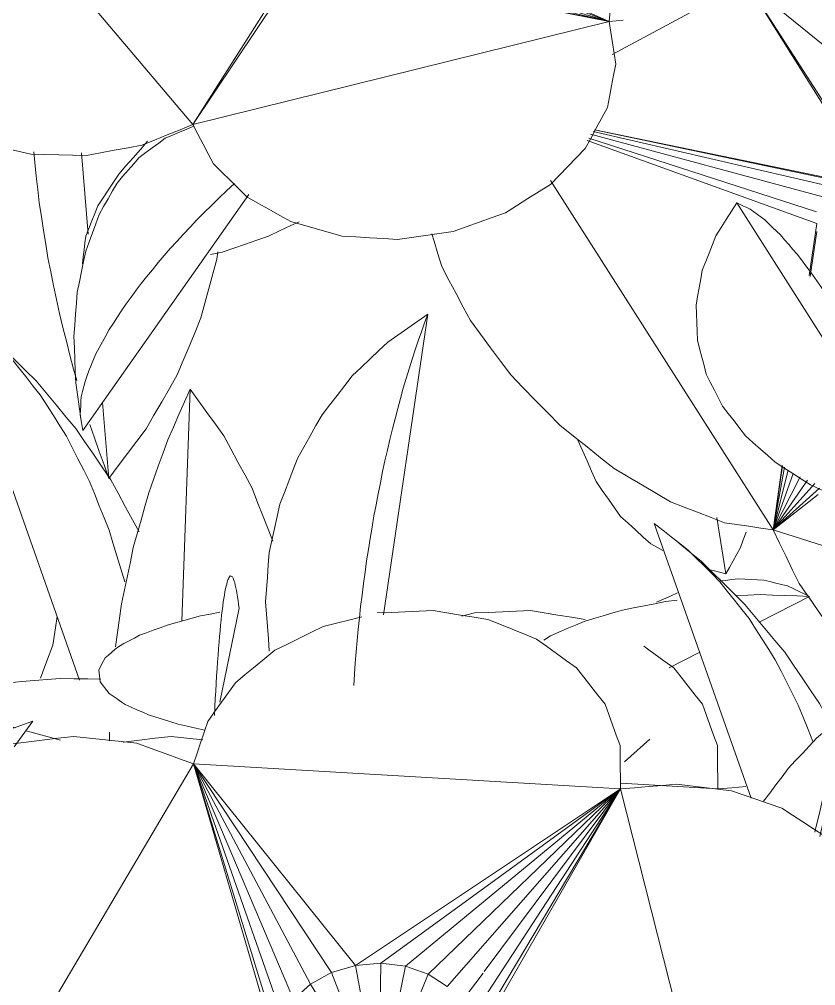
# Model space of a CAD drawing. Header units: metres. Extents: x 10.2 to 20.8, y -0.2 to 6.6.
# Drawn here: x 14.8641 to 14.933, y 1.983 to 2.0666 of the extents above; entities that cross this region are included whole.
import ezdxf

# ---------------------------------------------------------------- set-up
doc = ezdxf.new("R2010")
doc.units = ezdxf.units.M
doc.layers.add('Importações nas famílias', color=250, linetype='Continuous', lineweight=5)
doc.layers.add('Vegetação', color=7, linetype='Continuous', lineweight=5)

# ---------------------------------------------------------------- blocks, each defined once
blk = doc.blocks.new('Planta_pergolado_12200 - plantas pergolado_skp_Component_12-V2849-Corte 3')
at = {"layer": 'Importações nas famílias'}
blk.add_line((15.031156, 1.343389), (15.013418, 1.371262), dxfattribs=at)
at = {"layer": 'Importações nas famílias', "flags": 128}
for points in [[(15.013418, 1.371262), (15.012968, 1.37055), (15.012519, 1.369839), (15.01207, 1.369128), (15.011621, 1.368416)], [(15.014574, 1.370724), (15.014285, 1.370858), (15.013996, 1.370993), (15.013707, 1.371127), (15.013418, 1.371262)], [(15.015841, 1.369799), (15.015524, 1.37003), (15.015207, 1.370261), (15.01489, 1.370493), (15.014574, 1.370724)], [(15.017206, 1.368496), (15.016865, 1.368822), (15.016523, 1.369147), (15.016182, 1.369473), (15.015841, 1.369799)], [(15.011621, 1.368416), (15.011326, 1.367673), (15.01103, 1.366929), (15.010735, 1.366186), (15.010439, 1.365442)], [(15.018653, 1.36683), (15.018291, 1.367247), (15.017929, 1.367663), (15.017568, 1.36808), (15.017206, 1.368496)], [(15.020166, 1.36482), (15.019788, 1.365322), (15.01941, 1.365825), (15.019031, 1.366328), (15.018653, 1.36683)], [(15.010439, 1.365442), (15.010304, 1.364684), (15.01017, 1.363926), (15.010035, 1.363168), (15.0099, 1.36241)], [(15.021729, 1.362487), (15.021338, 1.36307), (15.020948, 1.363654), (15.020557, 1.364237), (15.020166, 1.36482)], [(15.0099, 1.36241), (15.009929, 1.361655), (15.009957, 1.3609), (15.009986, 1.360145), (15.010015, 1.35939)], [(15.023324, 1.359859), (15.022925, 1.360516), (15.022526, 1.361173), (15.022128, 1.36183), (15.021729, 1.362487)], [(15.024933, 1.356963), (15.02453, 1.357687), (15.024128, 1.358411), (15.023726, 1.359135), (15.023324, 1.359859)], [(15.010015, 1.35939), (15.010207, 1.358656), (15.010399, 1.357922), (15.010591, 1.357188), (15.010783, 1.356454)], [(15.010783, 1.356454), (15.011133, 1.355758), (15.011484, 1.355062), (15.011834, 1.354366), (15.012185, 1.35367)], [(15.026538, 1.353832), (15.026137, 1.354615), (15.025735, 1.355397), (15.025334, 1.35618), (15.024933, 1.356963)], [(15.012185, 1.35367), (15.012686, 1.353028), (15.013186, 1.352386), (15.013687, 1.351745), (15.014188, 1.351103)], [(15.028122, 1.350501), (15.027726, 1.351334), (15.02733, 1.352166), (15.026934, 1.352999), (15.026538, 1.353832)], [(15.014188, 1.351103), (15.014827, 1.350531), (15.015467, 1.349959), (15.016106, 1.349387), (15.016746, 1.348814)], [(15.029667, 1.347007), (15.029281, 1.34788), (15.028894, 1.348754), (15.028508, 1.349627), (15.028122, 1.350501)], [(15.016746, 1.348814), (15.017509, 1.348325), (15.018272, 1.347836), (15.019034, 1.347346), (15.019797, 1.346857)], [(15.019797, 1.346857), (15.020666, 1.346462), (15.021535, 1.346067), (15.022403, 1.345672), (15.023272, 1.345277)], [(15.031156, 1.343389), (15.030783, 1.344293), (15.030411, 1.345198), (15.030039, 1.346102), (15.029667, 1.347007)], [(15.023272, 1.345277), (15.024226, 1.344986), (15.02518, 1.344695), (15.026134, 1.344403), (15.027088, 1.344112)], [(15.027088, 1.344112), (15.028105, 1.343931), (15.029122, 1.34375), (15.030139, 1.34357), (15.031156, 1.343389)]]:
    blk.add_lwpolyline(points, dxfattribs=at)
blk = doc.blocks.new('Planta_pergolado_12200 - plantas pergolado_skp_Component_12-V2903-Corte 3')
at = {"layer": 'Importações nas famílias'}
blk.add_line((14.542808, 1.165162), (14.546644, 1.191217), dxfattribs=at)
at = {"layer": 'Importações nas famílias', "flags": 128}
for points in [[(14.546644, 1.191217), (14.545779, 1.190611), (14.544915, 1.190006), (14.544051, 1.1894), (14.543187, 1.188795)], [(14.545547, 1.188129), (14.545821, 1.188901), (14.546095, 1.189673), (14.54637, 1.190445), (14.546644, 1.191217)], [(14.543187, 1.188795), (14.542418, 1.188062), (14.54165, 1.187329), (14.540881, 1.186596), (14.540112, 1.185863)], [(14.544522, 1.1848), (14.544779, 1.185632), (14.545035, 1.186464), (14.545291, 1.187297), (14.545547, 1.188129)], [(14.540112, 1.185863), (14.539458, 1.18502), (14.538803, 1.184177), (14.538148, 1.183334), (14.537494, 1.182491)], [(14.54358, 1.181267), (14.543816, 1.18215), (14.544051, 1.183033), (14.544287, 1.183917), (14.544522, 1.1848)], [(14.537494, 1.182491), (14.536968, 1.181557), (14.536442, 1.180624), (14.535917, 1.17969), (14.535391, 1.178756)], [(14.54273, 1.177569), (14.542943, 1.178493), (14.543155, 1.179418), (14.543368, 1.180342), (14.54358, 1.181267)], [(14.535391, 1.178756), (14.535007, 1.177754), (14.534623, 1.176752), (14.534239, 1.17575), (14.533855, 1.174748)], [(14.541983, 1.173747), (14.54217, 1.174702), (14.542357, 1.175658), (14.542544, 1.176613), (14.54273, 1.177569)], [(14.533855, 1.174748), (14.533621, 1.1737), (14.533387, 1.172653), (14.533154, 1.171606), (14.53292, 1.170559)], [(14.541347, 1.169844), (14.541506, 1.17082), (14.541665, 1.171795), (14.541824, 1.172771), (14.541983, 1.173747)], [(14.53292, 1.170559), (14.532842, 1.169491), (14.532765, 1.168423), (14.532687, 1.167355), (14.532609, 1.166288)], [(14.540829, 1.165903), (14.540958, 1.166888), (14.541088, 1.167873), (14.541218, 1.168859), (14.541347, 1.169844)], [(14.532609, 1.166288), (14.53269, 1.165225), (14.53277, 1.164161), (14.53285, 1.163098), (14.53293, 1.162035)], [(14.540434, 1.161967), (14.540533, 1.162951), (14.540631, 1.163935), (14.54073, 1.164919), (14.540829, 1.165903)], [(14.540234, 1.159053), (14.540301, 1.160024), (14.540367, 1.160996), (14.540434, 1.161967)]]:
    blk.add_lwpolyline(points, dxfattribs=at)
blk = doc.blocks.new('Planta_pergolado_12200 - plantas pergolado_skp_Component_12-V2736-Corte 3')
at = {"layer": 'Importações nas famílias'}
for p, q in [((14.752685, 0.61727), (14.753376, 0.6179)), ((14.740256, 0.596526), (14.75464, 0.61696))]:
    blk.add_line(p, q, dxfattribs=at)
at = {"layer": 'Importações nas famílias', "flags": 128}
for points in [[(14.74986, 0.622863), (14.749269, 0.622613), (14.748643, 0.622348), (14.748017, 0.622084), (14.747391, 0.621819)], [(14.747391, 0.621819), (14.746831, 0.621405), (14.746272, 0.620991), (14.745712, 0.620576), (14.745152, 0.620162)], [(14.745152, 0.620162), (14.744672, 0.619607), (14.744192, 0.619053), (14.743711, 0.618499), (14.743231, 0.617944)], [(14.743231, 0.617944), (14.742841, 0.617262), (14.742452, 0.616581), (14.742062, 0.615899), (14.741672, 0.615218)], [(14.750134, 0.614753), (14.750772, 0.615382), (14.75141, 0.616011), (14.752047, 0.616641), (14.752685, 0.61727)], [(14.741672, 0.615218), (14.741382, 0.614425), (14.741092, 0.613632), (14.740802, 0.61284), (14.740512, 0.612047)], [(14.747819, 0.612264), (14.748398, 0.612887), (14.748976, 0.613509), (14.749555, 0.614131), (14.750134, 0.614753)], [(14.740512, 0.612047), (14.740329, 0.611162), (14.740146, 0.610277), (14.739962, 0.609391), (14.739779, 0.608506)], [(14.745767, 0.609833), (14.74628, 0.610441), (14.746793, 0.611049), (14.747306, 0.611657), (14.747819, 0.612264)], [(14.744001, 0.607486), (14.744442, 0.608073), (14.744884, 0.60866), (14.745325, 0.609246), (14.745767, 0.609833)], [(14.739779, 0.608506), (14.739706, 0.607549), (14.739634, 0.606592), (14.739561, 0.605635), (14.739489, 0.604678)], [(14.74254, 0.605249), (14.742905, 0.605808), (14.74327, 0.606367), (14.743636, 0.606927), (14.744001, 0.607486)], [(14.741401, 0.603147), (14.741686, 0.603672), (14.74197, 0.604198), (14.742255, 0.604723), (14.74254, 0.605249)], [(14.739489, 0.604678), (14.739529, 0.603672), (14.739569, 0.602666), (14.739609, 0.60166), (14.739649, 0.600653)], [(14.740596, 0.601202), (14.740797, 0.601688), (14.740998, 0.602174), (14.7412, 0.602661), (14.741401, 0.603147)], [(14.740134, 0.599438), (14.740249, 0.599879), (14.740365, 0.60032), (14.74048, 0.600761), (14.740596, 0.601202)], [(14.739649, 0.600653), (14.739801, 0.599621), (14.739953, 0.598589), (14.740104, 0.597558)], [(14.74002, 0.597874), (14.740049, 0.598265), (14.740077, 0.598656), (14.740105, 0.599047), (14.740134, 0.599438)], [(14.740256, 0.596526), (14.740197, 0.596863), (14.740138, 0.5972), (14.740079, 0.597537), (14.74002, 0.597874)]]:
    blk.add_lwpolyline(points, dxfattribs=at)
blk = doc.blocks.new('Planta_pergolado_12200 - plantas pergolado_skp_Component_17-V3383-Corte 3')
at = {"layer": 'Importações nas famílias'}
for p, q in [((14.859374, 2.080897), (14.8791, 2.057537)), ((14.896792, 2.073392), (14.91514, 2.06646)), ((14.8791, 2.057537), (14.888177, 2.071838)), ((14.89497, 2.072358), (14.91514, 2.06646)), ((14.901753, 2.072388), (14.91514, 2.06646)), ((14.88857, 2.071707), (14.8791, 2.057537)), ((14.91514, 2.06646), (14.88857, 2.071707)), ((14.91514, 2.06646), (14.890714, 2.071485)), ((14.892897, 2.071707), (14.91514, 2.06646)), ((14.915218, 2.067343), (14.91514, 2.06646)), ((14.8791, 2.057537), (14.91514, 2.06646)), ((14.91635, 2.066583), (14.91514, 2.06646))]:
    blk.add_line(p, q, dxfattribs=at)
at = {"layer": 'Importações nas famílias', "flags": 128}
for points in [[(14.91514, 2.06646), (14.915279, 2.065533), (14.915417, 2.064607), (14.915556, 2.06368), (14.915695, 2.062754)], [(14.915695, 2.062754), (14.915517, 2.061815), (14.915339, 2.060875), (14.915161, 2.059936), (14.914984, 2.058997)], [(14.914984, 2.058997), (14.914502, 2.058108), (14.914019, 2.05722), (14.913537, 2.056332), (14.913055, 2.055444)], [(14.8791, 2.057537), (14.877998, 2.057087), (14.876895, 2.056638), (14.875792, 2.056188), (14.87469, 2.055739)], [(14.880883, 2.054135), (14.880437, 2.054986), (14.879992, 2.055836), (14.879546, 2.056686), (14.8791, 2.057537)], [(14.86508, 2.054957), (14.863944, 2.055225), (14.862808, 2.055493), (14.861671, 2.05576), (14.860535, 2.056028)], [(14.87469, 2.055739), (14.873494, 2.055519), (14.872299, 2.055299), (14.871103, 2.055079), (14.869908, 2.054859)], [(14.913055, 2.055444), (14.912302, 2.054667), (14.911548, 2.053891), (14.910794, 2.053114), (14.910041, 2.052338)], [(14.869908, 2.054859), (14.868701, 2.054883), (14.867494, 2.054908), (14.866287, 2.054933), (14.86508, 2.054957)], [(14.883772, 2.051269), (14.88305, 2.051986), (14.882328, 2.052702), (14.881605, 2.053419), (14.880883, 2.054135)], [(14.910041, 2.052338), (14.909067, 2.051726), (14.908093, 2.051114), (14.90712, 2.050502), (14.906146, 2.04989)], [(14.887571, 2.049135), (14.886622, 2.049668), (14.885672, 2.050202), (14.884722, 2.050736), (14.883772, 2.051269)], [(14.906146, 2.04989), (14.905018, 2.049485), (14.903891, 2.049079), (14.902763, 2.048673), (14.901636, 2.048268)], [(14.892021, 2.047876), (14.890909, 2.048191), (14.889796, 2.048506), (14.888684, 2.04882), (14.887571, 2.049135)], [(14.896818, 2.047581), (14.895619, 2.047655), (14.89442, 2.047729), (14.89322, 2.047803), (14.892021, 2.047876)], [(14.901636, 2.048268), (14.900431, 2.048096), (14.899227, 2.047924), (14.898023, 2.047752), (14.896818, 2.047581)]]:
    blk.add_lwpolyline(points, dxfattribs=at)
blk = doc.blocks.new('Planta_pergolado_12200 - plantas pergolado_skp_Component_16-V3384-Corte 3')
for name, p in [('Planta_pergolado_12200 - plantas pergolado_skp_Component_17-V3383-Corte 3', (0, 0)), ('Planta_pergolado_12200 - plantas pergolado_skp_Component_12-V2736-Corte 3', (0.129319, 1.434523)), ('Planta_pergolado_12200 - plantas pergolado_skp_Component_12-V2849-Corte 3', (-0.087253, 0.679477)), ('Planta_pergolado_12200 - plantas pergolado_skp_Component_12-V2903-Corte 3', (0.352788, 0.849906))]:
    blk.add_blockref(name, p)
blk = doc.blocks.new('Planta_pergolado_12200 - plantas pergolado_skp_Component_12-V2868-Corte 3')
at = {"layer": 'Importações nas famílias'}
for p, q in [((15.039957, 1.064446), (15.037465, 1.053577)), ((15.037025, 1.053952), (15.037174, 1.054588)), ((15.032416, 1.031555), (15.031331, 1.026822)), ((15.032093, 1.030829), (15.032221, 1.031475))]:
    blk.add_line(p, q, dxfattribs=at)
at = {"layer": 'Importações nas famílias', "flags": 128}
for points in [[(15.039957, 1.064446), (15.039263, 1.063853), (15.038569, 1.063261), (15.037875, 1.062669), (15.037181, 1.062077)], [(15.039615, 1.063635), (15.0397, 1.063838), (15.039786, 1.06404), (15.039871, 1.064243), (15.039957, 1.064446)], [(15.039153, 1.062204), (15.039269, 1.062562), (15.039384, 1.06292), (15.0395, 1.063278), (15.039615, 1.063635)], [(15.037181, 1.062077), (15.036566, 1.061422), (15.03595, 1.060767), (15.035335, 1.060112), (15.034719, 1.059457)], [(15.038584, 1.060186), (15.038726, 1.06069), (15.038869, 1.061195), (15.039011, 1.0617), (15.039153, 1.062204)], [(15.037919, 1.057627), (15.038085, 1.058267), (15.038251, 1.058906), (15.038417, 1.059546), (15.038584, 1.060186)], [(15.034719, 1.059457), (15.034189, 1.058747), (15.033659, 1.058037), (15.033129, 1.057327), (15.032599, 1.056617)], [(15.037174, 1.054588), (15.03736, 1.055348), (15.037547, 1.056108), (15.037733, 1.056867), (15.037919, 1.057627)], [(15.029842, 1.030063), (15.030214, 1.029253), (15.030586, 1.028443), (15.030959, 1.027632), (15.031331, 1.026822)], [(15.031331, 1.026822), (15.031522, 1.027824), (15.031712, 1.028826), (15.031903, 1.029828), (15.032093, 1.030829)]]:
    blk.add_lwpolyline(points, dxfattribs=at)
blk = doc.blocks.new('Planta_pergolado_12200 - plantas pergolado_skp_Component_17-V3394-Corte 3')
at = {"layer": 'Importações nas famílias'}
for p, q in [((14.863431, 1.975519), (14.879169, 2.002166)), ((14.886843, 1.980233), (14.879169, 2.002166)), ((14.879169, 2.002166), (14.887821, 1.981784)), ((14.879169, 2.002166), (14.889273, 1.983105)), ((14.886406, 1.978558), (14.879169, 2.002166)), ((14.879169, 2.002166), (14.886539, 1.976872)), ((14.916114, 2.000009), (14.879169, 2.002166)), ((14.893179, 1.98472), (14.879169, 2.002166)), ((14.891101, 1.984107), (14.879169, 2.002166)), ((14.893179, 1.98472), (14.916114, 2.000009)), ((14.916114, 2.000009), (14.895365, 1.984903)), ((14.916114, 2.000009), (14.897512, 1.984644)), ((14.916114, 2.000009), (14.899473, 1.98396)), ((14.916114, 2.000009), (14.901113, 1.982898)), ((14.916114, 2.000009), (14.902321, 1.975968)), ((14.916114, 2.000009), (14.903017, 1.97995)), ((14.916114, 2.000009), (14.90315, 1.978264)), ((14.916114, 2.000009), (14.904321, 1.984207)), ((14.916114, 2.000009), (14.923208, 1.972029)), ((14.893179, 1.98472), (14.895365, 1.984903)), ((14.895218, 1.973557), (14.895365, 1.984903)), ((14.895365, 1.984903), (14.897512, 1.984644)), ((14.890733, 1.983905), (14.891101, 1.984107)), ((14.891101, 1.984107), (14.893179, 1.98472)), ((14.891101, 1.984107), (14.895218, 1.973557)), ((14.895218, 1.973557), (14.893179, 1.98472)), ((14.895218, 1.973557), (14.897512, 1.984644)), ((14.899473, 1.98396), (14.895218, 1.973557)), ((14.897512, 1.984644), (14.899473, 1.98396)), ((14.899473, 1.98396), (14.900456, 1.983323)), ((14.904213, 1.984063), (14.902322, 1.98153)), ((14.889273, 1.983105), (14.887821, 1.981784)), ((14.890733, 1.983905), (14.889273, 1.983105)), ((14.895218, 1.973557), (14.889273, 1.983105)), ((14.900456, 1.983323), (14.901113, 1.982898))]:
    blk.add_line(p, q, dxfattribs=at)
at = {"layer": 'Importações nas famílias', "flags": 128}
for points in [[(14.890373, 2.014063), (14.891544, 2.014357), (14.892715, 2.01465), (14.893725, 2.014904)], [(14.895056, 2.015238), (14.89627, 2.01529), (14.897485, 2.015343), (14.898699, 2.015395), (14.899914, 2.015448)], [(14.899914, 2.015448), (14.90109, 2.015256), (14.902266, 2.015063), (14.903442, 2.014871), (14.904618, 2.014679)], [(14.886187, 2.012004), (14.887233, 2.012519), (14.88828, 2.013034), (14.889327, 2.013548), (14.890373, 2.014063)], [(14.904618, 2.014679), (14.905675, 2.014256), (14.906732, 2.013832), (14.907789, 2.013408), (14.908846, 2.012985)], [(14.908846, 2.012985), (14.909712, 2.012358), (14.910578, 2.011732), (14.911444, 2.011106), (14.91231, 2.010479)], [(14.88278, 2.009202), (14.883632, 2.009902), (14.884484, 2.010603), (14.885335, 2.011304), (14.886187, 2.012004)], [(14.91231, 2.010479), (14.912927, 2.009693), (14.913543, 2.008906), (14.914159, 2.00812), (14.914775, 2.007334)], [(14.880387, 2.005846), (14.880985, 2.006685), (14.881584, 2.007524), (14.882182, 2.008363), (14.88278, 2.009202)], [(14.914775, 2.007334), (14.9151, 2.006441), (14.915424, 2.005548), (14.915748, 2.004655), (14.916073, 2.003763)], [(14.879169, 2.002166), (14.879474, 2.003086), (14.879778, 2.004006), (14.880083, 2.004926), (14.880387, 2.005846)], [(14.863302, 2.003891), (14.864679, 2.004056), (14.866056, 2.004222), (14.867433, 2.004387), (14.86881, 2.004552)], [(14.86881, 2.004552), (14.870171, 2.004404), (14.871532, 2.004256), (14.872893, 2.004108), (14.874254, 2.00396)], [(14.874254, 2.00396), (14.875483, 2.003512), (14.876712, 2.003063), (14.877941, 2.002615), (14.879169, 2.002166)], [(14.916073, 2.003763), (14.916083, 2.002824), (14.916093, 2.001886), (14.916104, 2.000948), (14.916114, 2.000009)], [(14.916114, 2.000009), (14.917326, 2.000111), (14.918539, 2.000213), (14.919751, 2.000314), (14.920963, 2.000416)], [(14.920963, 2.000416), (14.922154, 2.000272), (14.923344, 2.000128), (14.924534, 1.999985), (14.925724, 1.999841)], [(14.925724, 1.999841), (14.926811, 1.999462), (14.927898, 1.999083), (14.928985, 1.998703), (14.930072, 1.998324)], [(14.930072, 1.998324), (14.930981, 1.997735), (14.931891, 1.997147), (14.9328, 1.996558), (14.93371, 1.995969)]]:
    blk.add_lwpolyline(points, dxfattribs=at)
blk = doc.blocks.new('Planta_pergolado_12200 - plantas pergolado_skp_Component_16-V3395-Corte 3')
for name, p in [('Planta_pergolado_12200 - plantas pergolado_skp_Component_17-V3394-Corte 3', (0, 0)), ('Planta_pergolado_12200 - plantas pergolado_skp_Component_12-V2868-Corte 3', (-0.1041, 0.942313))]:
    blk.add_blockref(name, p)
blk = doc.blocks.new('Planta_pergolado_12200 - plantas pergolado_skp_Component_17-V3413-Corte 3')
at = {"layer": 'Importações nas famílias'}
for p, q in [((14.902374, 2.01496), (14.903479, 2.015238)), ((14.924537, 2.000009), (14.916108, 2.000501))]:
    blk.add_line(p, q, dxfattribs=at)
at = {"layer": 'Importações nas famílias', "flags": 128}
for points in [[(14.903479, 2.015238), (14.904694, 2.01529), (14.905908, 2.015343), (14.907123, 2.015395), (14.908337, 2.015448)], [(14.908337, 2.015448), (14.909513, 2.015256), (14.910689, 2.015063), (14.911865, 2.014871), (14.913041, 2.014679)], [(14.918135, 2.012358), (14.919001, 2.011732), (14.919868, 2.011106), (14.920734, 2.010479)], [(14.920734, 2.010479), (14.92135, 2.009693), (14.921966, 2.008906), (14.922582, 2.00812), (14.923199, 2.007334)], [(14.923199, 2.007334), (14.923523, 2.006441), (14.923847, 2.005548), (14.924172, 2.004655), (14.924496, 2.003763)], [(14.873073, 2.004053), (14.873103, 2.004056), (14.874479, 2.004222), (14.875856, 2.004387), (14.877233, 2.004552)], [(14.877233, 2.004552), (14.878594, 2.004404), (14.879955, 2.004256)], [(14.924496, 2.003763), (14.924506, 2.002824), (14.924517, 2.001886), (14.924527, 2.000948), (14.924537, 2.000009)], [(14.924537, 2.000009), (14.92575, 2.000111), (14.926962, 2.000213)]]:
    blk.add_lwpolyline(points, dxfattribs=at)
blk = doc.blocks.new('Planta_pergolado_12200 - plantas pergolado_skp_Component_16-V3414-Corte 3')
blk.add_blockref('Planta_pergolado_12200 - plantas pergolado_skp_Component_17-V3413-Corte 3', (0, 0))
blk = doc.blocks.new('Planta_pergolado_12200 - plantas pergolado_skp_-V3436-Corte 3')
for name in ['Planta_pergolado_12200 - plantas pergolado_skp_Component_16-V3384-Corte 3', 'Planta_pergolado_12200 - plantas pergolado_skp_Component_16-V3395-Corte 3', 'Planta_pergolado_12200 - plantas pergolado_skp_Component_16-V3414-Corte 3']:
    blk.add_blockref(name, (0, 0))
blk = doc.blocks.new('Planta_pergolado_12200 - plantas pergolado_skp_-V3437-Corte 3')
blk.add_blockref('Planta_pergolado_12200 - plantas pergolado_skp_-V3436-Corte 3', (0, 0))
blk = doc.blocks.new('Planta_pergolado_12200 - plantas pergolado_skp_Component_12-V3729-Corte 3')
at = {"layer": 'Importações nas famílias'}
blk.add_line((14.880643, 2.046277), (14.881653, 2.046491), dxfattribs=at)
at = {"layer": 'Importações nas famílias', "flags": 128}
for points in [[(14.875184, 2.05608), (14.87456, 2.05537), (14.873936, 2.05466), (14.873312, 2.05395), (14.872687, 2.05324)], [(14.872687, 2.05324), (14.872238, 2.052551), (14.871789, 2.051862), (14.87134, 2.051173), (14.87089, 2.050484)], [(14.87089, 2.050484), (14.870627, 2.049832), (14.870363, 2.04918), (14.870099, 2.048528), (14.869835, 2.047876)], [(14.885642, 2.047854), (14.886615, 2.048318), (14.887588, 2.048781), (14.8883, 2.049121)], [(14.869835, 2.047876), (14.869763, 2.047277), (14.869691, 2.046677), (14.869619, 2.046078), (14.869547, 2.045478)], [(14.881653, 2.046491), (14.882651, 2.046832), (14.883648, 2.047173), (14.884645, 2.047513), (14.885642, 2.047854)]]:
    blk.add_lwpolyline(points, dxfattribs=at)
blk = doc.blocks.new('Planta_pergolado_12200 - plantas pergolado_skp_Component_12-V3731-Corte 3')
at = {"layer": 'Importações nas famílias'}
blk.add_line((14.925216, 2.018616), (14.924435, 2.023509), dxfattribs=at)
at = {"layer": 'Importações nas famílias', "flags": 128}
for points in [[(14.912432, 2.030194), (14.912824, 2.029298), (14.913217, 2.028401), (14.91361, 2.027505), (14.914002, 2.026609)], [(14.914002, 2.026609), (14.914532, 2.025855), (14.915062, 2.025102), (14.915592, 2.024348), (14.916122, 2.023595)], [(14.916122, 2.023595), (14.916776, 2.023002), (14.917431, 2.022409), (14.918085, 2.021817), (14.91874, 2.021224)], [(14.9265, 2.020903), (14.926737, 2.02157), (14.926974, 2.022237)], [(14.91874, 2.021224), (14.919503, 2.020806), (14.919783, 2.020653)], [(14.925216, 2.018616), (14.925537, 2.019188), (14.925858, 2.019759), (14.926179, 2.020331), (14.9265, 2.020903)], [(14.923646, 2.019045), (14.924361, 2.01885), (14.925216, 2.018616)]]:
    blk.add_lwpolyline(points, dxfattribs=at)
blk = doc.blocks.new('Planta_pergolado_12200 - plantas pergolado_skp_Component_17-V3732-Corte 3')
at = {"layer": 'Importações nas famílias'}
for p, q in [((14.926996, 2.069855), (14.915396, 2.063597)), ((14.938108, 2.052078), (14.926996, 2.069855)), ((14.926996, 2.069855), (14.938533, 2.051914)), ((14.96288, 2.04055), (14.926996, 2.069855)), ((14.934688, 2.052078), (14.913736, 2.056928)), ((14.913864, 2.05706), (14.936221, 2.052357)), ((14.913886, 2.057083), (14.938108, 2.052078)), ((14.933087, 2.048951), (14.913217, 2.05614)), ((14.933071, 2.049965), (14.913374, 2.056351)), ((14.933613, 2.051263), (14.913512, 2.056697)), ((14.92931, 2.022439), (14.910052, 2.052688)), ((14.932446, 2.044449), (14.933087, 2.048951)), ((14.932525, 2.044366), (14.933098, 2.048273)), ((14.92931, 2.022439), (14.930103, 2.028006)), ((14.92931, 2.022439), (14.930124, 2.02799)), ((14.92931, 2.022439), (14.930304, 2.027854)), ((14.92931, 2.022439), (14.930619, 2.027615)), ((14.92931, 2.022439), (14.931066, 2.027313)), ((14.92931, 2.022439), (14.931645, 2.027028)), ((14.92931, 2.022439), (14.932297, 2.026732)), ((14.92931, 2.022439), (14.932938, 2.02644)), ((14.92931, 2.022439), (14.933336, 2.026057)), ((14.933221, 2.025508), (14.92931, 2.022439)), ((14.92931, 2.022439), (14.938219, 2.01959)), ((14.932295, 2.016759), (14.931573, 2.01779))]:
    blk.add_line(p, q, dxfattribs=at)
at = {"layer": 'Importações nas famílias', "flags": 128}
for points in [[(14.90064, 2.045238), (14.900311, 2.04633), (14.899982, 2.047422), (14.899788, 2.048063)], [(14.903125, 2.04055), (14.902504, 2.041722), (14.901883, 2.042894), (14.901262, 2.044066), (14.90064, 2.045238)], [(14.906609, 2.035863), (14.905738, 2.037035), (14.904867, 2.038206), (14.903996, 2.039378), (14.903125, 2.04055)], [(14.910854, 2.031495), (14.909793, 2.032587), (14.908732, 2.033679), (14.90767, 2.034771), (14.906609, 2.035863)], [(14.915571, 2.027744), (14.914392, 2.028681), (14.913212, 2.029619), (14.912033, 2.030557), (14.910854, 2.031495)], [(14.920438, 2.024866), (14.919221, 2.025585), (14.918005, 2.026305), (14.916788, 2.027024), (14.915571, 2.027744)], [(14.925124, 2.023056), (14.923953, 2.023509), (14.922781, 2.023961), (14.92161, 2.024413), (14.920438, 2.024866)], [(14.92931, 2.022439), (14.928264, 2.022593), (14.927217, 2.022748), (14.926171, 2.022902), (14.925124, 2.023056)], [(14.931573, 2.01779), (14.931007, 2.018953), (14.930441, 2.020115), (14.929876, 2.021277), (14.92931, 2.022439)], [(14.934874, 2.013077), (14.934048, 2.014255), (14.933223, 2.015434), (14.932398, 2.016612)]]:
    blk.add_lwpolyline(points, dxfattribs=at)
blk = doc.blocks.new('Planta_pergolado_12200 - plantas pergolado_skp_Component_16-V3733-Corte 3')
for name in ['Planta_pergolado_12200 - plantas pergolado_skp_Component_17-V3732-Corte 3', 'Planta_pergolado_12200 - plantas pergolado_skp_Component_12-V3729-Corte 3', 'Planta_pergolado_12200 - plantas pergolado_skp_Component_12-V3731-Corte 3']:
    blk.add_blockref(name, (0, 0))
blk = doc.blocks.new('Planta_pergolado_12200 - plantas pergolado_skp_Component_12-V3754-Corte 3')
at = {"layer": 'Importações nas famílias'}
for p, q in [((14.87887, 2.034614), (14.87815, 2.014521)), ((14.871895, 2.004917), (14.871894, 2.004173))]:
    blk.add_line(p, q, dxfattribs=at)
at = {"layer": 'Importações nas famílias', "flags": 128}
for points in [[(14.87887, 2.034614), (14.878387, 2.033521), (14.877904, 2.032429), (14.87742, 2.031337), (14.876937, 2.030244)], [(14.881785, 2.030573), (14.881057, 2.031583), (14.880328, 2.032593), (14.879599, 2.033603), (14.87887, 2.034614)], [(14.876937, 2.030244), (14.876525, 2.029097), (14.876114, 2.02795), (14.875703, 2.026803), (14.875291, 2.025655)], [(14.884231, 2.026041), (14.88362, 2.027174), (14.883008, 2.028307), (14.882397, 2.02944), (14.881785, 2.030573)], [(14.886015, 2.021469), (14.88567, 2.022353), (14.88519, 2.023583), (14.884711, 2.024812), (14.884231, 2.026041)], [(14.875291, 2.025655), (14.874956, 2.024466), (14.874621, 2.023276), (14.874286, 2.022086), (14.873951, 2.020897)], [(14.873951, 2.020897), (14.873696, 2.019678), (14.873441, 2.01846), (14.873186, 2.017241), (14.872931, 2.016022)], [(14.872931, 2.016022), (14.87276, 2.014788), (14.872588, 2.013554), (14.872416, 2.01232)]]:
    blk.add_lwpolyline(points, dxfattribs=at)
blk = doc.blocks.new('Planta_pergolado_12200 - plantas pergolado_skp_Component_16-V3757-Corte 3')
blk.add_blockref('Planta_pergolado_12200 - plantas pergolado_skp_Component_12-V3754-Corte 3', (0, 0))
blk = doc.blocks.new('Planta_pergolado_12200 - plantas pergolado_skp_-V3770-Corte 3')
at = {"layer": 'Importações nas famílias'}
blk.add_line((14.916463, 2.002344), (14.918637, 2.004321), dxfattribs=at)
for name in ['Planta_pergolado_12200 - plantas pergolado_skp_Component_16-V3733-Corte 3', 'Planta_pergolado_12200 - plantas pergolado_skp_Component_16-V3757-Corte 3']:
    blk.add_blockref(name, (0, 0))
blk = doc.blocks.new('Planta_pergolado_12200 - plantas pergolado_skp_-V3771-Corte 3')
blk.add_blockref('Planta_pergolado_12200 - plantas pergolado_skp_-V3770-Corte 3', (0, 0))
blk = doc.blocks.new('Planta_pergolado_12200 - plantas pergolado_skp_-V3936-Corte 3')
blk.add_blockref('Planta_pergolado_12200 - plantas pergolado_skp_-V3771-Corte 3', (0, 0))
blk = doc.blocks.new('Planta_pergolado_12200 - plantas pergolado_skp_Component_12-V3965-Corte 3')
at = {"layer": 'Importações nas famílias'}
for p, q in [((14.932465, 2.016678), (14.9281, 2.01445)), ((14.92001, 2.016225), (14.921009, 2.016337)), ((14.909464, 2.012896), (14.910059, 2.01326)), ((14.922971, 2.011831), (14.920319, 2.010476))]:
    blk.add_line(p, q, dxfattribs=at)
at = {"layer": 'Importações nas famílias', "flags": 128}
for points in [[(14.926331, 2.018196), (14.925758, 2.018125), (14.925185, 2.018054), (14.924612, 2.017983)], [(14.928516, 2.018083), (14.927969, 2.018111), (14.927423, 2.018139), (14.926877, 2.018168), (14.926331, 2.018196)], [(14.930568, 2.017575), (14.930055, 2.017702), (14.929542, 2.017829), (14.929029, 2.017956), (14.928516, 2.018083)], [(14.932465, 2.016678), (14.931991, 2.016902), (14.931517, 2.017127), (14.931042, 2.017351), (14.930568, 2.017575)], [(14.921057, 2.016971), (14.920449, 2.016706), (14.919841, 2.01644), (14.919234, 2.016175)], [(14.926098, 2.016748), (14.927144, 2.016786), (14.92819, 2.016824)], [(14.92819, 2.016824), (14.929259, 2.016787), (14.930328, 2.016751), (14.931397, 2.016715), (14.932465, 2.016678)], [(14.916297, 2.015495), (14.917225, 2.015678), (14.918154, 2.01586), (14.919082, 2.016043), (14.92001, 2.016225)], [(14.912954, 2.014499), (14.91379, 2.014748), (14.914625, 2.014997), (14.915461, 2.015246), (14.916297, 2.015495)], [(14.910059, 2.01326), (14.910783, 2.01357), (14.911506, 2.01388), (14.91223, 2.014189), (14.912954, 2.014499)]]:
    blk.add_lwpolyline(points, dxfattribs=at)
blk = doc.blocks.new('Planta_pergolado_12200 - plantas pergolado_skp_Component_12-V3966-Corte 3')
at = {"layer": 'Importações nas famílias'}
blk.add_line((14.88143, 2.007511), (14.883104, 2.015655), dxfattribs=at)
at = {"layer": 'Importações nas famílias', "flags": 128}
for points in [[(14.88213, 2.018122), (14.88218, 2.018206), (14.88223, 2.018291), (14.88228, 2.018375), (14.88233, 2.018459)], [(14.88233, 2.018459), (14.88238, 2.018439), (14.88243, 2.018419), (14.88248, 2.018399), (14.88253, 2.018379)], [(14.88253, 2.018379), (14.882579, 2.018254), (14.882628, 2.018129), (14.882678, 2.018004), (14.882727, 2.01788)], [(14.881931, 2.017369), (14.881981, 2.017557), (14.882031, 2.017745), (14.88208, 2.017933), (14.88213, 2.018122)], [(14.882727, 2.01788), (14.882775, 2.017652), (14.882823, 2.017424), (14.882871, 2.017196), (14.882919, 2.016969)], [(14.881737, 2.016209), (14.881785, 2.016499), (14.881834, 2.016789), (14.881883, 2.017079), (14.881931, 2.017369)], [(14.882919, 2.016969), (14.882965, 2.01664), (14.883012, 2.016312), (14.883058, 2.015984), (14.883104, 2.015655)], [(14.881548, 2.014656), (14.881595, 2.015044), (14.881643, 2.015432), (14.88169, 2.015821), (14.881737, 2.016209)], [(14.87976, 2.014977), (14.879037, 2.014779), (14.878313, 2.014582), (14.87759, 2.014384), (14.876867, 2.014186)], [(14.881432, 2.015316), (14.880596, 2.015146), (14.87976, 2.014977)], [(14.876867, 2.014186), (14.876273, 2.013966), (14.875679, 2.013745), (14.875085, 2.013524), (14.874492, 2.013304)], [(14.881368, 2.012726), (14.881413, 2.013208), (14.881458, 2.013691), (14.881503, 2.014173), (14.881548, 2.014656)], [(14.874492, 2.013304), (14.874041, 2.013065), (14.873591, 2.012826), (14.873141, 2.012588), (14.872691, 2.012349)], [(14.881198, 2.010441), (14.88124, 2.011012), (14.881283, 2.011583), (14.881326, 2.012155), (14.881368, 2.012726)], [(14.872691, 2.012349), (14.872395, 2.012098), (14.872098, 2.011847), (14.871802, 2.011596), (14.871506, 2.011345)], [(14.871506, 2.011345), (14.871371, 2.011087), (14.871236, 2.01083), (14.871101, 2.010572), (14.870966, 2.010314)], [(14.870966, 2.010314), (14.870995, 2.010056), (14.871024, 2.009798), (14.871053, 2.00954), (14.871082, 2.009282)], [(14.88104, 2.007826), (14.881079, 2.00848), (14.881119, 2.009134), (14.881158, 2.009787), (14.881198, 2.010441)], [(14.871082, 2.009282), (14.871275, 2.00903), (14.871467, 2.008777), (14.87166, 2.008525), (14.871853, 2.008272)], [(14.871853, 2.008272), (14.872204, 2.008031), (14.872556, 2.00779), (14.872908, 2.007549), (14.873259, 2.007309)], [(14.880968, 2.006369), (14.881004, 2.007098), (14.88104, 2.007826)], [(14.873259, 2.007309), (14.873762, 2.007085), (14.874264, 2.006861), (14.874767, 2.006637), (14.875269, 2.006413)], [(14.875269, 2.006413), (14.87591, 2.006212), (14.876552, 2.006011), (14.877193, 2.005809), (14.877835, 2.005608)], [(14.877835, 2.005608), (14.8786, 2.005434), (14.879365, 2.00526), (14.88013, 2.005085)]]:
    blk.add_lwpolyline(points, dxfattribs=at)
blk = doc.blocks.new('Planta_pergolado_12200 - plantas pergolado_skp_Component_12-V3968-Corte 3')
at = {"layer": 'Importações nas famílias'}
for p, q in [((14.86364, 2.003648), (14.865264, 2.005857)), ((14.846628, 1.980513), (14.850093, 1.985225)), ((14.841062, 1.972943), (14.84638, 1.980174))]:
    blk.add_line(p, q, dxfattribs=at)
at = {"layer": 'Importações nas famílias', "flags": 128}
for points in [[(14.862369, 2.004858), (14.863093, 2.005108), (14.863817, 2.005357), (14.864541, 2.005607), (14.865264, 2.005857)], [(14.859541, 2.003462), (14.860248, 2.003811), (14.860955, 2.00416), (14.861662, 2.004509), (14.862369, 2.004858)], [(14.856811, 2.001683), (14.857493, 2.002128), (14.858176, 2.002572), (14.858858, 2.003017), (14.859541, 2.003462)], [(14.854209, 1.999543), (14.85486, 2.000078), (14.85551, 2.000613), (14.85616, 2.001148), (14.856811, 2.001683)], [(14.851766, 1.997064), (14.852377, 1.997684), (14.852988, 1.998304), (14.853599, 1.998923), (14.854209, 1.999543)], [(14.853541, 1.998616), (14.852809, 1.997988), (14.851998, 1.997293), (14.851187, 1.996597)], [(14.851187, 1.996597), (14.850455, 1.99585), (14.849723, 1.995103), (14.84899, 1.994355)], [(14.849507, 1.994275), (14.850072, 1.994972), (14.850636, 1.99567), (14.851201, 1.996367), (14.851766, 1.997064)], [(14.847458, 1.991206), (14.84797, 1.991973), (14.848482, 1.99274), (14.848995, 1.993508), (14.849507, 1.994275)], [(14.845641, 1.987891), (14.846096, 1.98872), (14.84655, 1.989548), (14.847004, 1.990377), (14.847458, 1.991206)], [(14.844596, 1.985535), (14.84486, 1.986129), (14.845251, 1.98701), (14.845641, 1.987891)], [(14.842784, 1.980674), (14.843108, 1.981597), (14.843431, 1.982521), (14.843754, 1.983444), (14.844078, 1.984367)], [(14.841465, 1.982561), (14.841195, 1.981787), (14.840926, 1.981013)], [(14.840926, 1.981013), (14.840795, 1.980279), (14.840665, 1.979544), (14.840534, 1.97881), (14.840404, 1.978075)], [(14.841776, 1.976852), (14.842028, 1.977807), (14.84228, 1.978763), (14.842532, 1.979718), (14.842784, 1.980674)], [(14.840404, 1.978075), (14.840415, 1.977397), (14.840427, 1.97672), (14.840438, 1.976042), (14.84045, 1.975364)], [(14.841062, 1.972943), (14.841241, 1.97392), (14.841419, 1.974898), (14.841597, 1.975875), (14.841776, 1.976852)], [(14.84045, 1.975364), (14.840603, 1.974759), (14.840756, 1.974154), (14.840909, 1.973549), (14.841062, 1.972943)]]:
    blk.add_lwpolyline(points, dxfattribs=at)
blk = doc.blocks.new('Planta_pergolado_12200 - plantas pergolado_skp_Component_17-V3969-Corte 3')
at = {"layer": 'Importações nas famílias'}
for p, q in [((14.843996, 2.003801), (14.856678, 2.007201)), ((14.856678, 2.007201), (14.863764, 2.005286)), ((14.857946, 2.002362), (14.856678, 2.007201)), ((14.856678, 2.007201), (14.857812, 2.00224)), ((14.864665, 2.005042), (14.867663, 2.004232)), ((14.826363, 2.002473), (14.826707, 2.002134)), ((14.820796, 1.998724), (14.820051, 1.998367)), ((14.850779, 1.996091), (14.848026, 1.996618)), ((14.850566, 1.995891), (14.848033, 1.996406)), ((14.850254, 1.995486), (14.848284, 1.995932)), ((14.849638, 1.995008), (14.848477, 1.995308))]:
    blk.add_line(p, q, dxfattribs=at)
at = {"layer": 'Importações nas famílias', "flags": 128}
for points in [[(14.838806, 2.010464), (14.83768, 2.010394), (14.836554, 2.010325), (14.835847, 2.010281)], [(14.843621, 2.010277), (14.842417, 2.010324), (14.841213, 2.01037), (14.840009, 2.010417), (14.838806, 2.010464)], [(14.848419, 2.009637), (14.847219, 2.009797), (14.84602, 2.009957), (14.84482, 2.010117), (14.843621, 2.010277)], [(14.852872, 2.008588), (14.851759, 2.00885), (14.850645, 2.009112), (14.849532, 2.009375), (14.848419, 2.009637)], [(14.863208, 2.009203), (14.862276, 2.009001), (14.861343, 2.008799), (14.860411, 2.008596), (14.859478, 2.008394)], [(14.867612, 2.009574), (14.866511, 2.009481), (14.86541, 2.009388), (14.864309, 2.009296), (14.863208, 2.009203)], [(14.871152, 2.009504), (14.870002, 2.009527), (14.868807, 2.00955), (14.867612, 2.009574)], [(14.827411, 2.008338), (14.826932, 2.007978), (14.826452, 2.007617), (14.825973, 2.007256), (14.825494, 2.006895)], [(14.828864, 2.008881), (14.828162, 2.008619), (14.827411, 2.008338)], [(14.856678, 2.007201), (14.855726, 2.007547), (14.854775, 2.007894), (14.853823, 2.008241), (14.852872, 2.008588)], [(14.859478, 2.008394), (14.858778, 2.008096), (14.858078, 2.007797), (14.857378, 2.007499), (14.856678, 2.007201)], [(14.825494, 2.006895), (14.825319, 2.006479), (14.825145, 2.006063)]]:
    blk.add_lwpolyline(points, dxfattribs=at)
blk = doc.blocks.new('Planta_pergolado_12200 - plantas pergolado_skp_Component_16-V3970-Corte 3')
for name in ['Planta_pergolado_12200 - plantas pergolado_skp_Component_12-V3966-Corte 3', 'Planta_pergolado_12200 - plantas pergolado_skp_Component_12-V3965-Corte 3', 'Planta_pergolado_12200 - plantas pergolado_skp_Component_17-V3969-Corte 3', 'Planta_pergolado_12200 - plantas pergolado_skp_Component_12-V3968-Corte 3']:
    blk.add_blockref(name, (0, 0))
blk = doc.blocks.new('Planta_pergolado_12200 - plantas pergolado_skp_Component_17-V4047-Corte 3')
at = {"layer": 'Importações nas famílias', "flags": 128}
for points in [[(14.867363, 2.014937), (14.867211, 2.013948), (14.86698, 2.012442)], [(14.86698, 2.012442), (14.866453, 2.011019), (14.865926, 2.009596)]]:
    blk.add_lwpolyline(points, dxfattribs=at)
blk = doc.blocks.new('Planta_pergolado_12200 - plantas pergolado_skp_Component_16-V4048-Corte 3')
blk.add_blockref('Planta_pergolado_12200 - plantas pergolado_skp_Component_17-V4047-Corte 3', (0, 0))
blk = doc.blocks.new('Planta_pergolado_12200 - plantas pergolado_skp_-V4056-Corte 3')
blk.add_blockref('Planta_pergolado_12200 - plantas pergolado_skp_Component_16-V4048-Corte 3', (0, 0))
blk = doc.blocks.new('Planta_pergolado_12200 - plantas pergolado_skp_-V4057-Corte 3')
for name in ['Planta_pergolado_12200 - plantas pergolado_skp_-V4056-Corte 3', 'Planta_pergolado_12200 - plantas pergolado_skp_Component_16-V3970-Corte 3']:
    blk.add_blockref(name, (0, 0))
blk = doc.blocks.new('Planta_pergolado_12200 - plantas pergolado_skp_-V4514-Corte 3')
blk.add_blockref('Planta_pergolado_12200 - plantas pergolado_skp_-V4057-Corte 3', (0, 0))
blk = doc.blocks.new('Planta_pergolado_12200 - plantas pergolado_skp_Component_12-V4597-Corte 3')
at = {"layer": 'Importações nas famílias'}
for p, q in [((14.870058, 2.048045), (14.869472, 2.055069)), ((14.881272, 2.046517), (14.881187, 2.045869)), ((14.869059, 2.035374), (14.868768, 2.036348)), ((14.871821, 2.026897), (14.871274, 2.033461))]:
    blk.add_line(p, q, dxfattribs=at)
at = {"layer": 'Importações nas famílias', "flags": 128}
for points in [[(14.865812, 2.050748), (14.865686, 2.05191), (14.865559, 2.053072), (14.865433, 2.054233), (14.86533, 2.055178)], [(14.866564, 2.04599), (14.866376, 2.047179), (14.866188, 2.048369), (14.866, 2.049559), (14.865812, 2.050748)], [(14.867553, 2.041172), (14.867306, 2.042376), (14.867058, 2.043581), (14.866811, 2.044785), (14.866564, 2.04599)], [(14.881187, 2.045869), (14.880842, 2.044598), (14.880497, 2.043327), (14.880151, 2.042056), (14.879806, 2.040785)], [(14.868768, 2.036348), (14.868464, 2.037554), (14.868161, 2.03876), (14.867857, 2.039966), (14.867553, 2.041172)], [(14.879806, 2.040785), (14.879292, 2.039552), (14.878778, 2.038319), (14.878264, 2.037086), (14.87775, 2.035853)], [(14.87775, 2.035853), (14.877079, 2.034686), (14.876409, 2.03352), (14.875738, 2.032353), (14.875067, 2.031187)], [(14.871821, 2.026897), (14.871415, 2.028066), (14.871009, 2.029234), (14.870602, 2.030403), (14.870196, 2.031572)], [(14.875067, 2.031187), (14.874256, 2.030114), (14.873444, 2.029042), (14.872633, 2.027969), (14.871821, 2.026897)]]:
    blk.add_lwpolyline(points, dxfattribs=at)
blk = doc.blocks.new('Planta_pergolado_12200 - plantas pergolado_skp_Component_16-V4602-Corte 3')
blk.add_blockref('Planta_pergolado_12200 - plantas pergolado_skp_Component_12-V4597-Corte 3', (0, 0))
blk = doc.blocks.new('Planta_pergolado_12200 - plantas pergolado_skp_Component_12-V4604-Corte 3')
at = {"layer": 'Importações nas famílias'}
for p, q in [((14.857696, 2.042362), (14.859308, 2.03779)), ((14.860985, 2.033031), (14.869306, 2.009426))]:
    blk.add_line(p, q, dxfattribs=at)
at = {"layer": 'Importações nas famílias', "flags": 128}
for points in [[(14.857696, 2.042362), (14.858431, 2.041785), (14.859166, 2.041208), (14.8599, 2.040631), (14.860635, 2.040055)], [(14.861749, 2.039089), (14.860736, 2.039907), (14.859723, 2.040725)], [(14.860635, 2.040055), (14.861321, 2.039365), (14.862007, 2.038675), (14.862693, 2.037985), (14.86338, 2.037295)], [(14.865542, 2.035338), (14.864594, 2.036276), (14.863646, 2.037213), (14.862697, 2.038151), (14.861749, 2.039089)], [(14.86338, 2.037295), (14.86401, 2.0365), (14.86464, 2.035705), (14.86527, 2.03491), (14.8659, 2.034115)], [(14.868986, 2.031198), (14.868125, 2.032233), (14.867264, 2.033268), (14.866403, 2.034303), (14.865542, 2.035338)], [(14.8659, 2.034115), (14.866467, 2.033223), (14.867034, 2.032331), (14.867601, 2.031439), (14.868168, 2.030548)], [(14.872, 2.026766), (14.871247, 2.027874), (14.870493, 2.028982), (14.86974, 2.03009), (14.868986, 2.031198)], [(14.868168, 2.030548), (14.868666, 2.029569), (14.869163, 2.028591), (14.869661, 2.027613), (14.870158, 2.026634)], [(14.870158, 2.026634), (14.870581, 2.02558), (14.871004, 2.024526), (14.871426, 2.023472), (14.871849, 2.022418)], [(14.874446, 2.02227), (14.873886, 2.0233), (14.873257, 2.024455), (14.872629, 2.02561), (14.872, 2.026766)], [(14.871849, 2.022418), (14.872192, 2.0213), (14.872535, 2.020182), (14.872878, 2.019064), (14.873221, 2.017946)]]:
    blk.add_lwpolyline(points, dxfattribs=at)
blk = doc.blocks.new('Planta_pergolado_12200 - plantas pergolado_skp_Component_16-V4606-Corte 3')
blk.add_blockref('Planta_pergolado_12200 - plantas pergolado_skp_Component_12-V4604-Corte 3', (0, 0))
blk = doc.blocks.new('Planta_pergolado_12200 - plantas pergolado_skp_Component_12-V4626-Corte 3')
at = {"layer": 'Importações nas famílias'}
for p, q in [((14.919036, 2.022994), (14.927427, 1.999191)), ((14.935854, 2.002778), (14.935225, 2.003933)), ((14.934229, 1.999659), (14.934561, 1.998578)), ((14.93471, 1.97853), (14.936243, 1.97418))]:
    blk.add_line(p, q, dxfattribs=at)
at = {"layer": 'Importações nas famílias', "flags": 128}
for points in [[(14.919036, 2.022994), (14.919771, 2.022418), (14.920506, 2.021841), (14.92124, 2.021264), (14.921975, 2.020687)], [(14.923089, 2.019721), (14.922076, 2.02054), (14.921063, 2.021358)], [(14.921975, 2.020687), (14.922661, 2.019997), (14.923347, 2.019308), (14.924033, 2.018618), (14.92472, 2.017928)], [(14.926882, 2.015971), (14.925934, 2.016908), (14.924986, 2.017846), (14.924037, 2.018784), (14.923089, 2.019721)], [(14.92472, 2.017928), (14.92535, 2.017133), (14.92598, 2.016338), (14.92661, 2.015542), (14.92724, 2.014747)], [(14.930326, 2.011831), (14.929465, 2.012866), (14.928604, 2.013901), (14.927743, 2.014936), (14.926882, 2.015971)], [(14.92724, 2.014747), (14.927807, 2.013856), (14.928374, 2.012964), (14.928941, 2.012072), (14.929508, 2.01118)], [(14.93334, 2.007398), (14.932587, 2.008506), (14.931833, 2.009614), (14.93108, 2.010723), (14.930326, 2.011831)], [(14.929508, 2.01118), (14.930005, 2.010202), (14.930503, 2.009224), (14.931001, 2.008245), (14.931498, 2.007267)], [(14.934431, 2.005394), (14.933969, 2.006243), (14.93334, 2.007398)], [(14.931498, 2.007267), (14.931921, 2.006213), (14.932344, 2.005159), (14.932766, 2.004105)], [(14.937808, 1.998077), (14.93732, 1.999252), (14.936831, 2.000427), (14.936342, 2.001602), (14.935854, 2.002778)], [(14.934561, 1.998578), (14.934821, 1.997408), (14.93508, 1.996239), (14.93534, 1.995069), (14.9356, 1.993899)], [(14.939157, 1.993407), (14.93882, 1.994574), (14.938483, 1.995742), (14.938145, 1.996909), (14.937808, 1.998077)], [(14.939869, 1.988877), (14.939691, 1.990009), (14.939513, 1.991142), (14.939335, 1.992274), (14.939157, 1.993407)], [(14.939927, 1.984593), (14.939913, 1.985664), (14.939898, 1.986735), (14.939884, 1.987806), (14.939869, 1.988877)], [(14.939331, 1.980655), (14.93948, 1.98164), (14.939629, 1.982624), (14.939778, 1.983608), (14.939927, 1.984593)], [(14.936623, 1.981286), (14.93662, 1.980396), (14.936616, 1.979151)], [(14.938093, 1.977157), (14.938402, 1.978032), (14.938712, 1.978906), (14.939021, 1.979781), (14.939331, 1.980655)], [(14.936616, 1.979151), (14.936523, 1.977908), (14.93643, 1.976666), (14.936336, 1.975423), (14.936243, 1.97418)], [(14.936243, 1.97418), (14.936706, 1.974925), (14.937168, 1.975669), (14.937631, 1.976413), (14.938093, 1.977157)]]:
    blk.add_lwpolyline(points, dxfattribs=at)
blk = doc.blocks.new('Planta_pergolado_12200 - plantas pergolado_skp_Component_16-V4631-Corte 3')
blk.add_blockref('Planta_pergolado_12200 - plantas pergolado_skp_Component_12-V4626-Corte 3', (0, 0))
blk = doc.blocks.new('Planta_pergolado_12200 - plantas pergolado_skp_-V4640-Corte 3')
for name in ['Planta_pergolado_12200 - plantas pergolado_skp_Component_16-V4602-Corte 3', 'Planta_pergolado_12200 - plantas pergolado_skp_Component_16-V4606-Corte 3', 'Planta_pergolado_12200 - plantas pergolado_skp_Component_16-V4631-Corte 3']:
    blk.add_blockref(name, (0, 0))
blk = doc.blocks.new('Planta_pergolado_12200 - plantas pergolado_skp_-V4641-Corte 3')
blk.add_blockref('Planta_pergolado_12200 - plantas pergolado_skp_-V4640-Corte 3', (0, 0))
blk = doc.blocks.new('Planta_pergolado_12200 - plantas pergolado_skp_-V5113-Corte 3')
blk.add_blockref('Planta_pergolado_12200 - plantas pergolado_skp_-V4641-Corte 3', (0, 0))
blk = doc.blocks.new('Planta_pergolado_12200 - Planta_pergolado_12200-V5114-Corte 3')
for name in ['Planta_pergolado_12200 - plantas pergolado_skp_-V4514-Corte 3', 'Planta_pergolado_12200 - plantas pergolado_skp_-V5113-Corte 3', 'Planta_pergolado_12200 - plantas pergolado_skp_-V3936-Corte 3', 'Planta_pergolado_12200 - plantas pergolado_skp_-V3437-Corte 3']:
    blk.add_blockref(name, (0, 0))

msp = doc.modelspace()

# ---------------------------------------------------------------- block references
at = {"layer": 'Vegetação', "color": 250}
msp.add_blockref('Planta_pergolado_12200 - Planta_pergolado_12200-V5114-Corte 3', (0, 0), dxfattribs=at)

doc.saveas('drawing.dxf')
